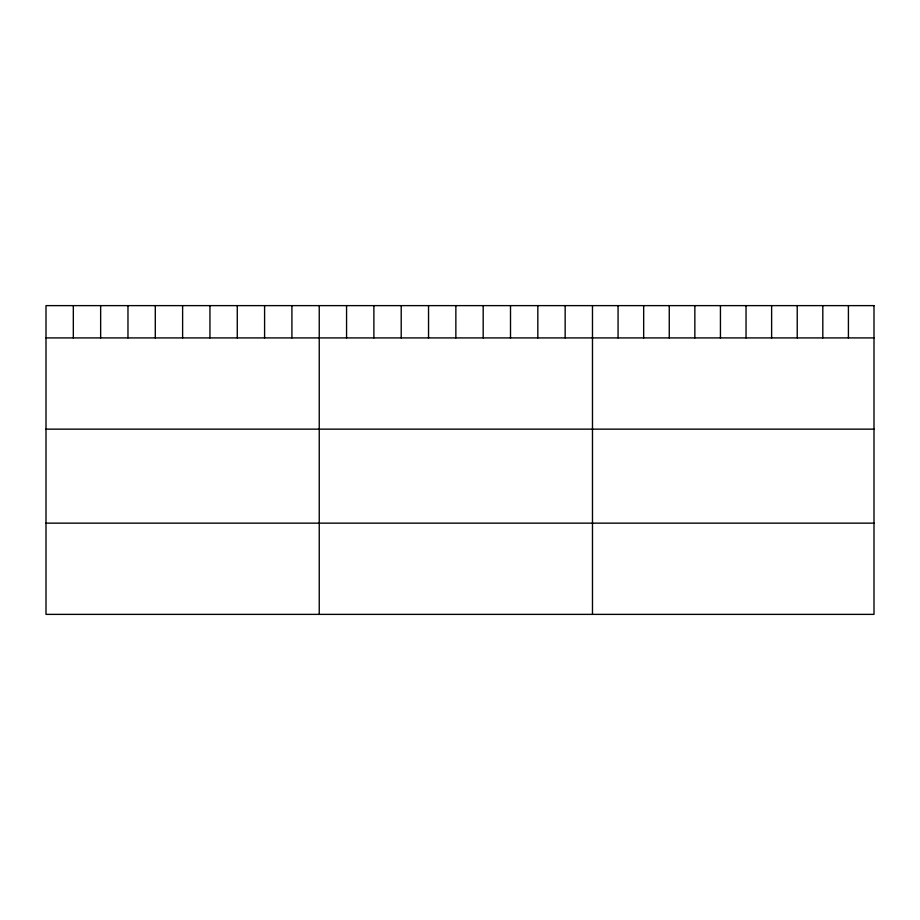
<?xml version="1.0" encoding="UTF-8"?>
<svg xmlns="http://www.w3.org/2000/svg" width="920" height="920" viewBox="0 0 920 920"><rect width="100%" height="100%" fill="white"/><g stroke="black" fill="none" stroke-linecap="round" stroke-linejoin="round"><path stroke-width="1.38" d="M46 337.916L874 337.916M46 429.145L874 429.145M46 523.146L874 523.146M848.412 305.624L848.412 337.916M822.813 305.624L822.813 337.916M797.226 305.624L797.226 337.916M771.627 305.624L771.627 337.916M746.039 305.624L746.039 337.916M720.44 305.624L720.44 337.916M694.853 305.624L694.853 337.916M669.254 305.624L669.254 337.916M643.667 305.624L643.667 337.916M618.067 305.624L618.067 337.916M592.48 305.624L592.48 614.376M565.156 305.624L565.156 337.916M537.832 305.624L537.832 337.916M510.508 305.624L510.508 337.916M483.184 305.624L483.184 337.916M455.86 305.624L455.86 337.916M428.536 305.624L428.536 337.916M401.212 305.624L401.212 337.916M373.888 305.624L373.888 337.916M346.564 305.624L346.564 337.916M319.24 305.624L319.24 614.376M291.916 305.624L291.916 337.916M264.592 305.624L264.592 337.916M237.268 305.624L237.268 337.916M209.944 305.624L209.944 337.916M182.62 305.624L182.62 337.916M155.296 305.624L155.296 337.916M127.972 305.624L127.972 337.916M100.648 305.624L100.648 337.916M73.324 305.624L73.324 337.916M874 305.624L46 305.624L46 614.376L874 614.376L874 305.624"/></g></svg>
